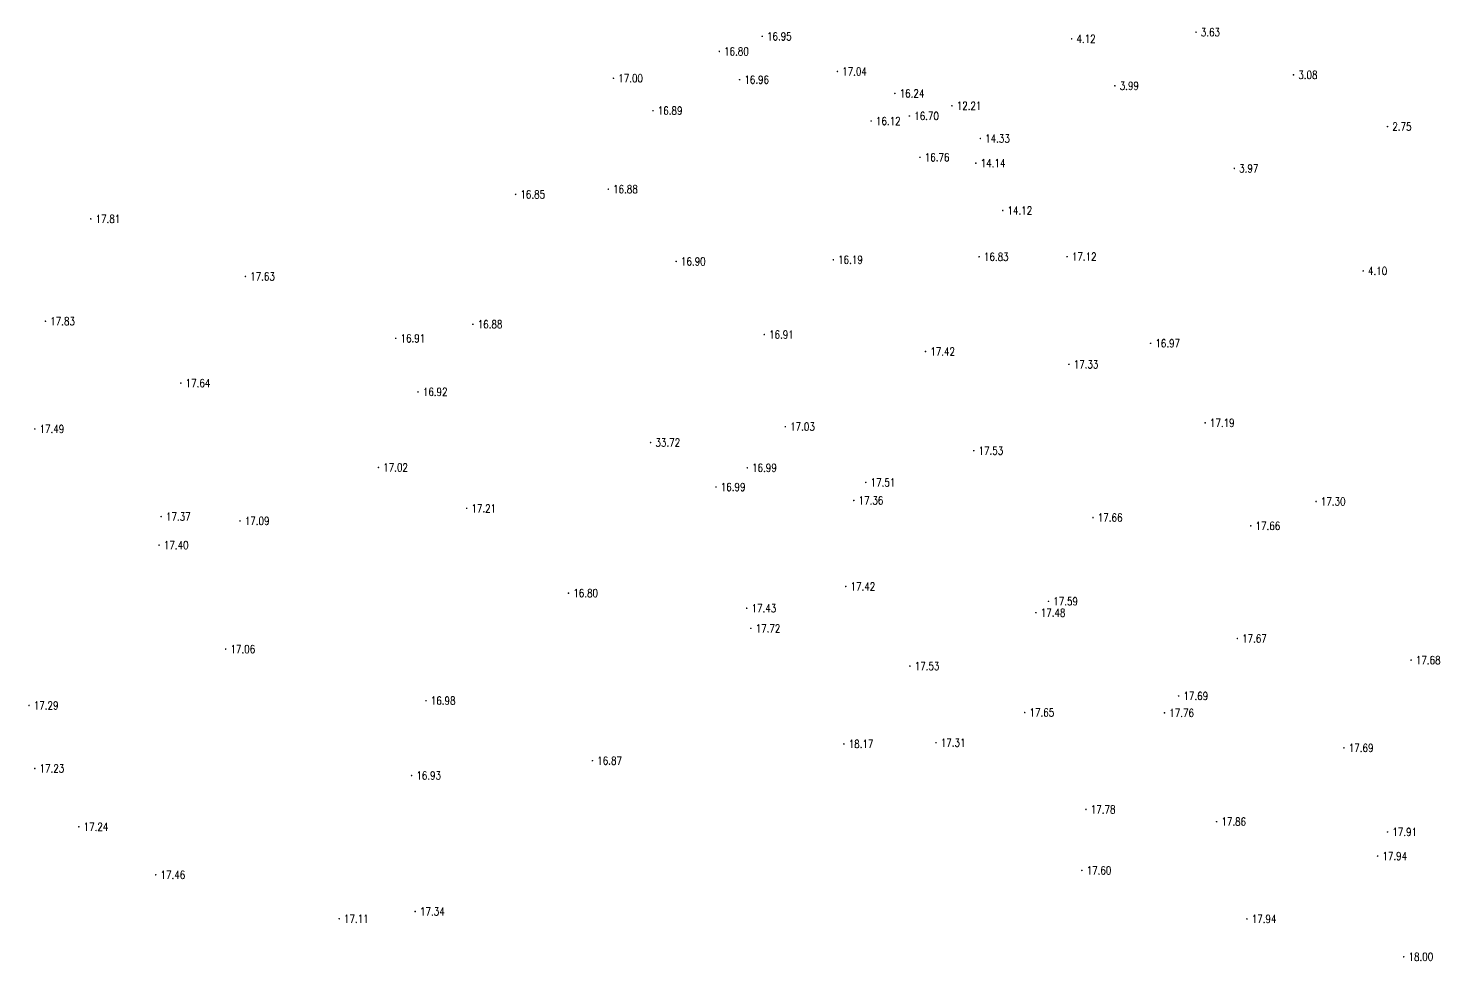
# Model space of a CAD drawing. Extents: x 476861 to 479475, y 2367369 to 2370541.
# Drawn here: x 478680 to 478856.4, y 2370424.6 to 2370541.2 of the extents above; entities that cross this region are included whole.
import ezdxf
from ezdxf.enums import TextEntityAlignment as Align

# ---------------------------------------------------------------- set-up
doc = ezdxf.new("R2010")
doc.units = 0
doc.header["$LTSCALE"] = 0.5
doc.layers.get('0').update_dxf_attribs({"linetype": 'CONTINUOUS'})
doc.layers.add('GCD', color=1, linetype='CONTINUOUS')
doc.styles.add('HZ', font='rs.shx', dxfattribs={"width": 0.8, "bigfont": 'hztxt.shx'})

# ---------------------------------------------------------------- blocks, each defined once
blk = doc.blocks.new('GC200')
at = {"linetype": 'Continuous', "const_width": 0.2, "flags": 128}
blk.add_lwpolyline([(-0.1, 0, 1), (0.1, 0, 1)], format="xyb", close=True, dxfattribs=at)

msp = doc.modelspace()

# ---------------------------------------------------------------- block references
at = {"layer": 'GCD', "linetype": 'Continuous'}
ref = msp.add_blockref('GC200', (478825.914, 2370540.711, 3.629), dxfattribs=dict(at, xscale=0.5, yscale=0.5, zscale=0.5))
ref.add_attrib('height', '3.63', dxfattribs={"linetype": 'Continuous', "height": 1, "style": 'HZ', "width": 0.8}).set_placement((478826.514, 2370540.711, 3.629), align=Align.MIDDLE_LEFT)
ref = msp.add_blockref('GC200', (478771.693, 2370540.196, 16.946), dxfattribs=dict(at, xscale=0.5, yscale=0.5, zscale=0.5))
ref.add_attrib('height', '16.95', dxfattribs={"linetype": 'Continuous', "height": 1, "style": 'HZ', "width": 0.8}).set_placement((478772.293, 2370540.196, 16.946), align=Align.MIDDLE_LEFT)
ref = msp.add_blockref('GC200', (478810.368, 2370539.888, 4.12), dxfattribs=dict(at, xscale=0.5, yscale=0.5, zscale=0.5))
ref.add_attrib('height', '4.12', dxfattribs={"linetype": 'Continuous', "height": 1, "style": 'HZ', "width": 0.8}).set_placement((478810.968, 2370539.888, 4.12), align=Align.MIDDLE_LEFT)
ref = msp.add_blockref('GC200', (478766.331, 2370538.311, 16.796), dxfattribs=dict(at, xscale=0.5, yscale=0.5, zscale=0.5))
ref.add_attrib('height', '16.80', dxfattribs={"linetype": 'Continuous', "height": 1, "style": 'HZ', "width": 0.8}).set_placement((478766.931, 2370538.311, 16.796), align=Align.MIDDLE_LEFT)
ref = msp.add_blockref('GC200', (478781.089, 2370535.811, 17.038), dxfattribs=dict(at, xscale=0.5, yscale=0.5, zscale=0.5))
ref.add_attrib('height', '17.04', dxfattribs={"linetype": 'Continuous', "height": 1, "style": 'HZ', "width": 0.8}).set_placement((478781.689, 2370535.811, 17.038), align=Align.MIDDLE_LEFT)
ref = msp.add_blockref('GC200', (478838.094, 2370535.378, 3.083), dxfattribs=dict(at, xscale=0.5, yscale=0.5, zscale=0.5))
ref.add_attrib('height', '3.08', dxfattribs={"linetype": 'Continuous', "height": 1, "style": 'HZ', "width": 0.8}).set_placement((478838.694, 2370535.378, 3.083), align=Align.MIDDLE_LEFT)
ref = msp.add_blockref('GC200', (478753.103, 2370534.957, 17), dxfattribs=dict(at, xscale=0.5, yscale=0.5, zscale=0.5))
ref.add_attrib('height', '17.00', dxfattribs={"linetype": 'Continuous', "height": 1, "style": 'HZ', "width": 0.8}).set_placement((478753.703, 2370534.957, 17), align=Align.MIDDLE_LEFT)
ref = msp.add_blockref('GC200', (478768.864, 2370534.776, 16.958), dxfattribs=dict(at, xscale=0.5, yscale=0.5, zscale=0.5))
ref.add_attrib('height', '16.96', dxfattribs={"linetype": 'Continuous', "height": 1, "style": 'HZ', "width": 0.8}).set_placement((478769.464, 2370534.776, 16.958), align=Align.MIDDLE_LEFT)
ref = msp.add_blockref('GC200', (478815.772, 2370534.01, 3.99), dxfattribs=dict(at, xscale=0.5, yscale=0.5, zscale=0.5))
ref.add_attrib('height', '3.99', dxfattribs={"linetype": 'Continuous', "height": 1, "style": 'HZ', "width": 0.8}).set_placement((478816.372, 2370534.01, 3.99), align=Align.MIDDLE_LEFT)
ref = msp.add_blockref('GC200', (478788.273, 2370533.061, 16.235), dxfattribs=dict(at, xscale=0.5, yscale=0.5, zscale=0.5))
ref.add_attrib('height', '16.24', dxfattribs={"linetype": 'Continuous', "height": 1, "style": 'HZ', "width": 0.8}).set_placement((478788.873, 2370533.061, 16.235), align=Align.MIDDLE_LEFT)
ref = msp.add_blockref('GC200', (478758.037, 2370530.906, 16.893), dxfattribs=dict(at, xscale=0.5, yscale=0.5, zscale=0.5))
ref.add_attrib('height', '16.89', dxfattribs={"linetype": 'Continuous', "height": 1, "style": 'HZ', "width": 0.8}).set_placement((478758.637, 2370530.906, 16.893), align=Align.MIDDLE_LEFT)
ref = msp.add_blockref('GC200', (478790.093, 2370530.239, 16.698), dxfattribs=dict(at, xscale=0.5, yscale=0.5, zscale=0.5))
ref.add_attrib('height', '16.70', dxfattribs={"linetype": 'Continuous', "height": 1, "style": 'HZ', "width": 0.8}).set_placement((478790.693, 2370530.239, 16.698), align=Align.MIDDLE_LEFT)
ref = msp.add_blockref('GC200', (478795.408, 2370531.515, 12.206), dxfattribs=dict(at, xscale=0.5, yscale=0.5, zscale=0.5))
ref.add_attrib('height', '12.21', dxfattribs={"linetype": 'Continuous', "height": 1, "style": 'HZ', "width": 0.8}).set_placement((478796.008, 2370531.515, 12.206), align=Align.MIDDLE_LEFT)
ref = msp.add_blockref('GC200', (478785.311, 2370529.609, 16.124), dxfattribs=dict(at, xscale=0.5, yscale=0.5, zscale=0.5))
ref.add_attrib('height', '16.12', dxfattribs={"linetype": 'Continuous', "height": 1, "style": 'HZ', "width": 0.8}).set_placement((478785.911, 2370529.609, 16.124), align=Align.MIDDLE_LEFT)
ref = msp.add_blockref('GC200', (478849.845, 2370528.914, 2.75), dxfattribs=dict(at, xscale=0.5, yscale=0.5, zscale=0.5))
ref.add_attrib('height', '2.75', dxfattribs={"linetype": 'Continuous', "height": 1, "style": 'HZ', "width": 0.8}).set_placement((478850.445, 2370528.914, 2.75), align=Align.MIDDLE_LEFT)
ref = msp.add_blockref('GC200', (478798.955, 2370527.42, 14.332), dxfattribs=dict(at, xscale=0.5, yscale=0.5, zscale=0.5))
ref.add_attrib('height', '14.33', dxfattribs={"linetype": 'Continuous', "height": 1, "style": 'HZ', "width": 0.8}).set_placement((478799.555, 2370527.42, 14.332), align=Align.MIDDLE_LEFT)
ref = msp.add_blockref('GC200', (478791.408, 2370525.065, 16.764), dxfattribs=dict(at, xscale=0.5, yscale=0.5, zscale=0.5))
ref.add_attrib('height', '16.76', dxfattribs={"linetype": 'Continuous', "height": 1, "style": 'HZ', "width": 0.8}).set_placement((478792.008, 2370525.065, 16.764), align=Align.MIDDLE_LEFT)
ref = msp.add_blockref('GC200', (478798.395, 2370524.34, 14.14), dxfattribs=dict(at, xscale=0.5, yscale=0.5, zscale=0.5))
ref.add_attrib('height', '14.14', dxfattribs={"linetype": 'Continuous', "height": 1, "style": 'HZ', "width": 0.8}).set_placement((478798.995, 2370524.34, 14.14), align=Align.MIDDLE_LEFT)
ref = msp.add_blockref('GC200', (478830.703, 2370523.686, 3.966), dxfattribs=dict(at, xscale=0.5, yscale=0.5, zscale=0.5))
ref.add_attrib('height', '3.97', dxfattribs={"linetype": 'Continuous', "height": 1, "style": 'HZ', "width": 0.8}).set_placement((478831.303, 2370523.686, 3.966), align=Align.MIDDLE_LEFT)
ref = msp.add_blockref('GC200', (478740.871, 2370520.436, 16.85), dxfattribs=dict(at, xscale=0.5, yscale=0.5, zscale=0.5))
ref.add_attrib('height', '16.85', dxfattribs={"linetype": 'Continuous', "height": 1, "style": 'HZ', "width": 0.8}).set_placement((478741.471, 2370520.436, 16.85), align=Align.MIDDLE_LEFT)
ref = msp.add_blockref('GC200', (478752.455, 2370521.089, 16.875), dxfattribs=dict(at, xscale=0.5, yscale=0.5, zscale=0.5))
ref.add_attrib('height', '16.88', dxfattribs={"linetype": 'Continuous', "height": 1, "style": 'HZ', "width": 0.8}).set_placement((478753.055, 2370521.089, 16.875), align=Align.MIDDLE_LEFT)
ref = msp.add_blockref('GC200', (478801.755, 2370518.421, 14.115), dxfattribs=dict(at, xscale=0.5, yscale=0.5, zscale=0.5))
ref.add_attrib('height', '14.12', dxfattribs={"linetype": 'Continuous', "height": 1, "style": 'HZ', "width": 0.8}).set_placement((478802.355, 2370518.421, 14.115), align=Align.MIDDLE_LEFT)
ref = msp.add_blockref('GC200', (478687.774, 2370517.373, 17.808), dxfattribs=dict(at, xscale=0.5, yscale=0.5, zscale=0.5))
ref.add_attrib('height', '17.81', dxfattribs={"linetype": 'Continuous', "height": 1, "style": 'HZ', "width": 0.8}).set_placement((478688.374, 2370517.373, 17.808), align=Align.MIDDLE_LEFT)
ref = msp.add_blockref('GC200', (478798.805, 2370512.636, 16.827), dxfattribs=dict(at, xscale=0.5, yscale=0.5, zscale=0.5))
ref.add_attrib('height', '16.83', dxfattribs={"linetype": 'Continuous', "height": 1, "style": 'HZ', "width": 0.8}).set_placement((478799.405, 2370512.636, 16.827), align=Align.MIDDLE_LEFT)
ref = msp.add_blockref('GC200', (478809.797, 2370512.654, 17.118), dxfattribs=dict(at, xscale=0.5, yscale=0.5, zscale=0.5))
ref.add_attrib('height', '17.12', dxfattribs={"linetype": 'Continuous', "height": 1, "style": 'HZ', "width": 0.8}).set_placement((478810.397, 2370512.654, 17.118), align=Align.MIDDLE_LEFT)
ref = msp.add_blockref('GC200', (478760.939, 2370512.055, 16.9), dxfattribs=dict(at, xscale=0.5, yscale=0.5, zscale=0.5))
ref.add_attrib('height', '16.90', dxfattribs={"linetype": 'Continuous', "height": 1, "style": 'HZ', "width": 0.8}).set_placement((478761.539, 2370512.055, 16.9), align=Align.MIDDLE_LEFT)
ref = msp.add_blockref('GC200', (478780.58, 2370512.264, 16.194), dxfattribs=dict(at, xscale=0.5, yscale=0.5, zscale=0.5))
ref.add_attrib('height', '16.19', dxfattribs={"linetype": 'Continuous', "height": 1, "style": 'HZ', "width": 0.8}).set_placement((478781.18, 2370512.264, 16.194), align=Align.MIDDLE_LEFT)
ref = msp.add_blockref('GC200', (478846.809, 2370510.868, 4.101), dxfattribs=dict(at, xscale=0.5, yscale=0.5, zscale=0.5))
ref.add_attrib('height', '4.10', dxfattribs={"linetype": 'Continuous', "height": 1, "style": 'HZ', "width": 0.8}).set_placement((478847.409, 2370510.868, 4.101), align=Align.MIDDLE_LEFT)
ref = msp.add_blockref('GC200', (478707.098, 2370510.178, 17.629), dxfattribs=dict(at, xscale=0.5, yscale=0.5, zscale=0.5))
ref.add_attrib('height', '17.63', dxfattribs={"linetype": 'Continuous', "height": 1, "style": 'HZ', "width": 0.8}).set_placement((478707.698, 2370510.178, 17.629), align=Align.MIDDLE_LEFT)
ref = msp.add_blockref('GC200', (478682.105, 2370504.582, 17.83), dxfattribs=dict(at, xscale=0.5, yscale=0.5, zscale=0.5))
ref.add_attrib('height', '17.83', dxfattribs={"linetype": 'Continuous', "height": 1, "style": 'HZ', "width": 0.8}).set_placement((478682.705, 2370504.582, 17.83), align=Align.MIDDLE_LEFT)
ref = msp.add_blockref('GC200', (478735.535, 2370504.195, 16.88), dxfattribs=dict(at, xscale=0.5, yscale=0.5, zscale=0.5))
ref.add_attrib('height', '16.88', dxfattribs={"linetype": 'Continuous', "height": 1, "style": 'HZ', "width": 0.8}).set_placement((478736.135, 2370504.195, 16.88), align=Align.MIDDLE_LEFT)
ref = msp.add_blockref('GC200', (478725.886, 2370502.436, 16.91), dxfattribs=dict(at, xscale=0.5, yscale=0.5, zscale=0.5))
ref.add_attrib('height', '16.91', dxfattribs={"linetype": 'Continuous', "height": 1, "style": 'HZ', "width": 0.8}).set_placement((478726.486, 2370502.436, 16.91), align=Align.MIDDLE_LEFT)
ref = msp.add_blockref('GC200', (478771.953, 2370502.911, 16.909), dxfattribs=dict(at, xscale=0.5, yscale=0.5, zscale=0.5))
ref.add_attrib('height', '16.91', dxfattribs={"linetype": 'Continuous', "height": 1, "style": 'HZ', "width": 0.8}).set_placement((478772.553, 2370502.911, 16.909), align=Align.MIDDLE_LEFT)
ref = msp.add_blockref('GC200', (478820.234, 2370501.817, 16.966), dxfattribs=dict(at, xscale=0.5, yscale=0.5, zscale=0.5))
ref.add_attrib('height', '16.97', dxfattribs={"linetype": 'Continuous', "height": 1, "style": 'HZ', "width": 0.8}).set_placement((478820.834, 2370501.817, 16.966), align=Align.MIDDLE_LEFT)
ref = msp.add_blockref('GC200', (478792.104, 2370500.789, 17.42), dxfattribs=dict(at, xscale=0.5, yscale=0.5, zscale=0.5))
ref.add_attrib('height', '17.42', dxfattribs={"linetype": 'Continuous', "height": 1, "style": 'HZ', "width": 0.8}).set_placement((478792.704, 2370500.789, 17.42), align=Align.MIDDLE_LEFT)
ref = msp.add_blockref('GC200', (478810.025, 2370499.185, 17.33), dxfattribs=dict(at, xscale=0.5, yscale=0.5, zscale=0.5))
ref.add_attrib('height', '17.33', dxfattribs={"linetype": 'Continuous', "height": 1, "style": 'HZ', "width": 0.8}).set_placement((478810.625, 2370499.185, 17.33), align=Align.MIDDLE_LEFT)
ref = msp.add_blockref('GC200', (478699.027, 2370496.843, 17.637), dxfattribs=dict(at, xscale=0.5, yscale=0.5, zscale=0.5))
ref.add_attrib('height', '17.64', dxfattribs={"linetype": 'Continuous', "height": 1, "style": 'HZ', "width": 0.8}).set_placement((478699.627, 2370496.843, 17.637), align=Align.MIDDLE_LEFT)
ref = msp.add_blockref('GC200', (478728.673, 2370495.743, 16.924), dxfattribs=dict(at, xscale=0.5, yscale=0.5, zscale=0.5))
ref.add_attrib('height', '16.92', dxfattribs={"linetype": 'Continuous', "height": 1, "style": 'HZ', "width": 0.8}).set_placement((478729.273, 2370495.743, 16.924), align=Align.MIDDLE_LEFT)
ref = msp.add_blockref('GC200', (478680.774, 2370491.107, 17.49), dxfattribs=dict(at, xscale=0.5, yscale=0.5, zscale=0.5))
ref.add_attrib('height', '17.49', dxfattribs={"linetype": 'Continuous', "height": 1, "style": 'HZ', "width": 0.8}).set_placement((478681.374, 2370491.107, 17.49), align=Align.MIDDLE_LEFT)
ref = msp.add_blockref('GC200', (478774.586, 2370491.397, 17.03), dxfattribs=dict(at, xscale=0.5, yscale=0.5, zscale=0.5))
ref.add_attrib('height', '17.03', dxfattribs={"linetype": 'Continuous', "height": 1, "style": 'HZ', "width": 0.8}).set_placement((478775.186, 2370491.397, 17.03), align=Align.MIDDLE_LEFT)
ref = msp.add_blockref('GC200', (478827.052, 2370491.877, 17.19), dxfattribs=dict(at, xscale=0.5, yscale=0.5, zscale=0.5))
ref.add_attrib('height', '17.19', dxfattribs={"linetype": 'Continuous', "height": 1, "style": 'HZ', "width": 0.8}).set_placement((478827.652, 2370491.877, 17.19), align=Align.MIDDLE_LEFT)
ref = msp.add_blockref('GC200', (478757.746, 2370489.409, 33.719), dxfattribs=dict(at, xscale=0.5, yscale=0.5, zscale=0.5))
ref.add_attrib('height', '33.72', dxfattribs={"linetype": 'Continuous', "height": 1, "style": 'HZ', "width": 0.8}).set_placement((478758.346, 2370489.409, 33.719), align=Align.MIDDLE_LEFT)
ref = msp.add_blockref('GC200', (478798.133, 2370488.394, 17.533), dxfattribs=dict(at, xscale=0.5, yscale=0.5, zscale=0.5))
ref.add_attrib('height', '17.53', dxfattribs={"linetype": 'Continuous', "height": 1, "style": 'HZ', "width": 0.8}).set_placement((478798.733, 2370488.394, 17.533), align=Align.MIDDLE_LEFT)
ref = msp.add_blockref('GC200', (478723.728, 2370486.296, 17.018), dxfattribs=dict(at, xscale=0.5, yscale=0.5, zscale=0.5))
ref.add_attrib('height', '17.02', dxfattribs={"linetype": 'Continuous', "height": 1, "style": 'HZ', "width": 0.8}).set_placement((478724.328, 2370486.296, 17.018), align=Align.MIDDLE_LEFT)
ref = msp.add_blockref('GC200', (478769.83, 2370486.256, 16.992), dxfattribs=dict(at, xscale=0.5, yscale=0.5, zscale=0.5))
ref.add_attrib('height', '16.99', dxfattribs={"linetype": 'Continuous', "height": 1, "style": 'HZ', "width": 0.8}).set_placement((478770.43, 2370486.256, 16.992), align=Align.MIDDLE_LEFT)
ref = msp.add_blockref('GC200', (478784.64, 2370484.424, 17.505), dxfattribs=dict(at, xscale=0.5, yscale=0.5, zscale=0.5))
ref.add_attrib('height', '17.51', dxfattribs={"linetype": 'Continuous', "height": 1, "style": 'HZ', "width": 0.8}).set_placement((478785.24, 2370484.424, 17.505), align=Align.MIDDLE_LEFT)
ref = msp.add_blockref('GC200', (478765.912, 2370483.847, 16.991), dxfattribs=dict(at, xscale=0.5, yscale=0.5, zscale=0.5))
ref.add_attrib('height', '16.99', dxfattribs={"linetype": 'Continuous', "height": 1, "style": 'HZ', "width": 0.8}).set_placement((478766.512, 2370483.847, 16.991), align=Align.MIDDLE_LEFT)
ref = msp.add_blockref('GC200', (478734.749, 2370481.18, 17.21), dxfattribs=dict(at, xscale=0.5, yscale=0.5, zscale=0.5))
ref.add_attrib('height', '17.21', dxfattribs={"linetype": 'Continuous', "height": 1, "style": 'HZ', "width": 0.8}).set_placement((478735.349, 2370481.18, 17.21), align=Align.MIDDLE_LEFT)
ref = msp.add_blockref('GC200', (478783.143, 2370482.172, 17.357), dxfattribs=dict(at, xscale=0.5, yscale=0.5, zscale=0.5))
ref.add_attrib('height', '17.36', dxfattribs={"linetype": 'Continuous', "height": 1, "style": 'HZ', "width": 0.8}).set_placement((478783.743, 2370482.172, 17.357), align=Align.MIDDLE_LEFT)
ref = msp.add_blockref('GC200', (478840.918, 2370482.039, 17.297), dxfattribs=dict(at, xscale=0.5, yscale=0.5, zscale=0.5))
ref.add_attrib('height', '17.30', dxfattribs={"linetype": 'Continuous', "height": 1, "style": 'HZ', "width": 0.8}).set_placement((478841.518, 2370482.039, 17.297), align=Align.MIDDLE_LEFT)
ref = msp.add_blockref('GC200', (478696.568, 2370480.148, 17.37), dxfattribs=dict(at, xscale=0.5, yscale=0.5, zscale=0.5))
ref.add_attrib('height', '17.37', dxfattribs={"linetype": 'Continuous', "height": 1, "style": 'HZ', "width": 0.8}).set_placement((478697.168, 2370480.148, 17.37), align=Align.MIDDLE_LEFT)
ref = msp.add_blockref('GC200', (478706.425, 2370479.615, 17.087), dxfattribs=dict(at, xscale=0.5, yscale=0.5, zscale=0.5))
ref.add_attrib('height', '17.09', dxfattribs={"linetype": 'Continuous', "height": 1, "style": 'HZ', "width": 0.8}).set_placement((478707.025, 2370479.615, 17.087), align=Align.MIDDLE_LEFT)
ref = msp.add_blockref('GC200', (478813.037, 2370480.027, 17.66), dxfattribs=dict(at, xscale=0.5, yscale=0.5, zscale=0.5))
ref.add_attrib('height', '17.66', dxfattribs={"linetype": 'Continuous', "height": 1, "style": 'HZ', "width": 0.8}).set_placement((478813.637, 2370480.027, 17.66), align=Align.MIDDLE_LEFT)
ref = msp.add_blockref('GC200', (478832.755, 2370478.995, 17.66), dxfattribs=dict(at, xscale=0.5, yscale=0.5, zscale=0.5))
ref.add_attrib('height', '17.66', dxfattribs={"linetype": 'Continuous', "height": 1, "style": 'HZ', "width": 0.8}).set_placement((478833.355, 2370478.995, 17.66), align=Align.MIDDLE_LEFT)
ref = msp.add_blockref('GC200', (478696.31, 2370476.584, 17.395), dxfattribs=dict(at, xscale=0.5, yscale=0.5, zscale=0.5))
ref.add_attrib('height', '17.40', dxfattribs={"linetype": 'Continuous', "height": 1, "style": 'HZ', "width": 0.8}).set_placement((478696.91, 2370476.584, 17.395), align=Align.MIDDLE_LEFT)
ref = msp.add_blockref('GC200', (478747.485, 2370470.583, 16.8), dxfattribs=dict(at, xscale=0.5, yscale=0.5, zscale=0.5))
ref.add_attrib('height', '16.80', dxfattribs={"linetype": 'Continuous', "height": 1, "style": 'HZ', "width": 0.8}).set_placement((478748.085, 2370470.583, 16.8), align=Align.MIDDLE_LEFT)
ref = msp.add_blockref('GC200', (478782.137, 2370471.42, 17.417), dxfattribs=dict(at, xscale=0.5, yscale=0.5, zscale=0.5))
ref.add_attrib('height', '17.42', dxfattribs={"linetype": 'Continuous', "height": 1, "style": 'HZ', "width": 0.8}).set_placement((478782.737, 2370471.42, 17.417), align=Align.MIDDLE_LEFT)
ref = msp.add_blockref('GC200', (478769.757, 2370468.691, 17.431), dxfattribs=dict(at, xscale=0.5, yscale=0.5, zscale=0.5))
ref.add_attrib('height', '17.43', dxfattribs={"linetype": 'Continuous', "height": 1, "style": 'HZ', "width": 0.8}).set_placement((478770.357, 2370468.691, 17.431), align=Align.MIDDLE_LEFT)
ref = msp.add_blockref('GC200', (478807.472, 2370469.559, 17.593), dxfattribs=dict(at, xscale=0.5, yscale=0.5, zscale=0.5))
ref.add_attrib('height', '17.59', dxfattribs={"linetype": 'Continuous', "height": 1, "style": 'HZ', "width": 0.8}).set_placement((478808.072, 2370469.559, 17.593), align=Align.MIDDLE_LEFT)
ref = msp.add_blockref('GC200', (478805.904, 2370468.137, 17.476), dxfattribs=dict(at, xscale=0.5, yscale=0.5, zscale=0.5))
ref.add_attrib('height', '17.48', dxfattribs={"linetype": 'Continuous', "height": 1, "style": 'HZ', "width": 0.8}).set_placement((478806.504, 2370468.137, 17.476), align=Align.MIDDLE_LEFT)
ref = msp.add_blockref('GC200', (478770.274, 2370466.181, 17.72), dxfattribs=dict(at, xscale=0.5, yscale=0.5, zscale=0.5))
ref.add_attrib('height', '17.72', dxfattribs={"linetype": 'Continuous', "height": 1, "style": 'HZ', "width": 0.8}).set_placement((478770.874, 2370466.181, 17.72), align=Align.MIDDLE_LEFT)
ref = msp.add_blockref('GC200', (478831.076, 2370464.906, 17.67), dxfattribs=dict(at, xscale=0.5, yscale=0.5, zscale=0.5))
ref.add_attrib('height', '17.67', dxfattribs={"linetype": 'Continuous', "height": 1, "style": 'HZ', "width": 0.8}).set_placement((478831.676, 2370464.906, 17.67), align=Align.MIDDLE_LEFT)
ref = msp.add_blockref('GC200', (478704.636, 2370463.59, 17.06), dxfattribs=dict(at, xscale=0.5, yscale=0.5, zscale=0.5))
ref.add_attrib('height', '17.06', dxfattribs={"linetype": 'Continuous', "height": 1, "style": 'HZ', "width": 0.8}).set_placement((478705.236, 2370463.59, 17.06), align=Align.MIDDLE_LEFT)
ref = msp.add_blockref('GC200', (478790.153, 2370461.463, 17.53), dxfattribs=dict(at, xscale=0.5, yscale=0.5, zscale=0.5))
ref.add_attrib('height', '17.53', dxfattribs={"linetype": 'Continuous', "height": 1, "style": 'HZ', "width": 0.8}).set_placement((478790.753, 2370461.463, 17.53), align=Align.MIDDLE_LEFT)
ref = msp.add_blockref('GC200', (478852.795, 2370462.209, 17.68), dxfattribs=dict(at, xscale=0.5, yscale=0.5, zscale=0.5))
ref.add_attrib('height', '17.68', dxfattribs={"linetype": 'Continuous', "height": 1, "style": 'HZ', "width": 0.8}).set_placement((478853.395, 2370462.209, 17.68), align=Align.MIDDLE_LEFT)
ref = msp.add_blockref('GC200', (478823.737, 2370457.726, 17.691), dxfattribs=dict(at, xscale=0.5, yscale=0.5, zscale=0.5))
ref.add_attrib('height', '17.69', dxfattribs={"linetype": 'Continuous', "height": 1, "style": 'HZ', "width": 0.8}).set_placement((478824.337, 2370457.726, 17.691), align=Align.MIDDLE_LEFT)
ref = msp.add_blockref('GC200', (478680.055, 2370456.54, 17.293), dxfattribs=dict(at, xscale=0.5, yscale=0.5, zscale=0.5))
ref.add_attrib('height', '17.29', dxfattribs={"linetype": 'Continuous', "height": 1, "style": 'HZ', "width": 0.8}).set_placement((478680.655, 2370456.54, 17.293), align=Align.MIDDLE_LEFT)
ref = msp.add_blockref('GC200', (478729.671, 2370457.144, 16.981), dxfattribs=dict(at, xscale=0.5, yscale=0.5, zscale=0.5))
ref.add_attrib('height', '16.98', dxfattribs={"linetype": 'Continuous', "height": 1, "style": 'HZ', "width": 0.8}).set_placement((478730.271, 2370457.144, 16.981), align=Align.MIDDLE_LEFT)
ref = msp.add_blockref('GC200', (478804.504, 2370455.658, 17.65), dxfattribs=dict(at, xscale=0.5, yscale=0.5, zscale=0.5))
ref.add_attrib('height', '17.65', dxfattribs={"linetype": 'Continuous', "height": 1, "style": 'HZ', "width": 0.8}).set_placement((478805.104, 2370455.658, 17.65), align=Align.MIDDLE_LEFT)
ref = msp.add_blockref('GC200', (478821.974, 2370455.612, 17.757), dxfattribs=dict(at, xscale=0.5, yscale=0.5, zscale=0.5))
ref.add_attrib('height', '17.76', dxfattribs={"linetype": 'Continuous', "height": 1, "style": 'HZ', "width": 0.8}).set_placement((478822.574, 2370455.612, 17.757), align=Align.MIDDLE_LEFT)
ref = msp.add_blockref('GC200', (478781.906, 2370451.726, 18.172), dxfattribs=dict(at, xscale=0.5, yscale=0.5, zscale=0.5))
ref.add_attrib('height', '18.17', dxfattribs={"linetype": 'Continuous', "height": 1, "style": 'HZ', "width": 0.8}).set_placement((478782.506, 2370451.726, 18.172), align=Align.MIDDLE_LEFT)
ref = msp.add_blockref('GC200', (478793.416, 2370451.882, 17.309), dxfattribs=dict(at, xscale=0.5, yscale=0.5, zscale=0.5))
ref.add_attrib('height', '17.31', dxfattribs={"linetype": 'Continuous', "height": 1, "style": 'HZ', "width": 0.8}).set_placement((478794.016, 2370451.882, 17.309), align=Align.MIDDLE_LEFT)
ref = msp.add_blockref('GC200', (478844.403, 2370451.234, 17.69), dxfattribs=dict(at, xscale=0.5, yscale=0.5, zscale=0.5))
ref.add_attrib('height', '17.69', dxfattribs={"linetype": 'Continuous', "height": 1, "style": 'HZ', "width": 0.8}).set_placement((478845.003, 2370451.234, 17.69), align=Align.MIDDLE_LEFT)
ref = msp.add_blockref('GC200', (478750.475, 2370449.633, 16.87), dxfattribs=dict(at, xscale=0.5, yscale=0.5, zscale=0.5))
ref.add_attrib('height', '16.87', dxfattribs={"linetype": 'Continuous', "height": 1, "style": 'HZ', "width": 0.8}).set_placement((478751.075, 2370449.633, 16.87), align=Align.MIDDLE_LEFT)
ref = msp.add_blockref('GC200', (478680.774, 2370448.661, 17.23), dxfattribs=dict(at, xscale=0.5, yscale=0.5, zscale=0.5))
ref.add_attrib('height', '17.23', dxfattribs={"linetype": 'Continuous', "height": 1, "style": 'HZ', "width": 0.8}).set_placement((478681.374, 2370448.661, 17.23), align=Align.MIDDLE_LEFT)
ref = msp.add_blockref('GC200', (478727.868, 2370447.78, 16.929), dxfattribs=dict(at, xscale=0.5, yscale=0.5, zscale=0.5))
ref.add_attrib('height', '16.93', dxfattribs={"linetype": 'Continuous', "height": 1, "style": 'HZ', "width": 0.8}).set_placement((478728.468, 2370447.78, 16.929), align=Align.MIDDLE_LEFT)
ref = msp.add_blockref('GC200', (478812.156, 2370443.544, 17.78), dxfattribs=dict(at, xscale=0.5, yscale=0.5, zscale=0.5))
ref.add_attrib('height', '17.78', dxfattribs={"linetype": 'Continuous', "height": 1, "style": 'HZ', "width": 0.8}).set_placement((478812.756, 2370443.544, 17.78), align=Align.MIDDLE_LEFT)
ref = msp.add_blockref('GC200', (478828.484, 2370442.014, 17.86), dxfattribs=dict(at, xscale=0.5, yscale=0.5, zscale=0.5))
ref.add_attrib('height', '17.86', dxfattribs={"linetype": 'Continuous', "height": 1, "style": 'HZ', "width": 0.8}).set_placement((478829.084, 2370442.014, 17.86), align=Align.MIDDLE_LEFT)
ref = msp.add_blockref('GC200', (478686.279, 2370441.373, 17.24), dxfattribs=dict(at, xscale=0.5, yscale=0.5, zscale=0.5))
ref.add_attrib('height', '17.24', dxfattribs={"linetype": 'Continuous', "height": 1, "style": 'HZ', "width": 0.8}).set_placement((478686.879, 2370441.373, 17.24), align=Align.MIDDLE_LEFT)
ref = msp.add_blockref('GC200', (478849.849, 2370440.721, 17.908), dxfattribs=dict(at, xscale=0.5, yscale=0.5, zscale=0.5))
ref.add_attrib('height', '17.91', dxfattribs={"linetype": 'Continuous', "height": 1, "style": 'HZ', "width": 0.8}).set_placement((478850.449, 2370440.721, 17.908), align=Align.MIDDLE_LEFT)
ref = msp.add_blockref('GC200', (478848.61, 2370437.712, 17.94), dxfattribs=dict(at, xscale=0.5, yscale=0.5, zscale=0.5))
ref.add_attrib('height', '17.94', dxfattribs={"linetype": 'Continuous', "height": 1, "style": 'HZ', "width": 0.8}).set_placement((478849.21, 2370437.712, 17.94), align=Align.MIDDLE_LEFT)
ref = msp.add_blockref('GC200', (478695.889, 2370435.366, 17.46), dxfattribs=dict(at, xscale=0.5, yscale=0.5, zscale=0.5))
ref.add_attrib('height', '17.46', dxfattribs={"linetype": 'Continuous', "height": 1, "style": 'HZ', "width": 0.8}).set_placement((478696.489, 2370435.366, 17.46), align=Align.MIDDLE_LEFT)
ref = msp.add_blockref('GC200', (478811.643, 2370435.918, 17.595), dxfattribs=dict(at, xscale=0.5, yscale=0.5, zscale=0.5))
ref.add_attrib('height', '17.60', dxfattribs={"linetype": 'Continuous', "height": 1, "style": 'HZ', "width": 0.8}).set_placement((478812.243, 2370435.918, 17.595), align=Align.MIDDLE_LEFT)
ref = msp.add_blockref('GC200', (478718.819, 2370429.876, 17.113), dxfattribs=dict(at, xscale=0.5, yscale=0.5, zscale=0.5))
ref.add_attrib('height', '17.11', dxfattribs={"linetype": 'Continuous', "height": 1, "style": 'HZ', "width": 0.8}).set_placement((478719.419, 2370429.876, 17.113), align=Align.MIDDLE_LEFT)
ref = msp.add_blockref('GC200', (478728.32, 2370430.782, 17.338), dxfattribs=dict(at, xscale=0.5, yscale=0.5, zscale=0.5))
ref.add_attrib('height', '17.34', dxfattribs={"linetype": 'Continuous', "height": 1, "style": 'HZ', "width": 0.8}).set_placement((478728.92, 2370430.782, 17.338), align=Align.MIDDLE_LEFT)
ref = msp.add_blockref('GC200', (478832.278, 2370429.849, 17.94), dxfattribs=dict(at, xscale=0.5, yscale=0.5, zscale=0.5))
ref.add_attrib('height', '17.94', dxfattribs={"linetype": 'Continuous', "height": 1, "style": 'HZ', "width": 0.8}).set_placement((478832.878, 2370429.849, 17.94), align=Align.MIDDLE_LEFT)
ref = msp.add_blockref('GC200', (478851.871, 2370425.118, 18), dxfattribs=dict(at, xscale=0.5, yscale=0.5, zscale=0.5))
ref.add_attrib('height', '18.00', dxfattribs={"linetype": 'Continuous', "height": 1, "style": 'HZ', "width": 0.8}).set_placement((478852.471, 2370425.118, 18), align=Align.MIDDLE_LEFT)

doc.saveas('drawing.dxf')
